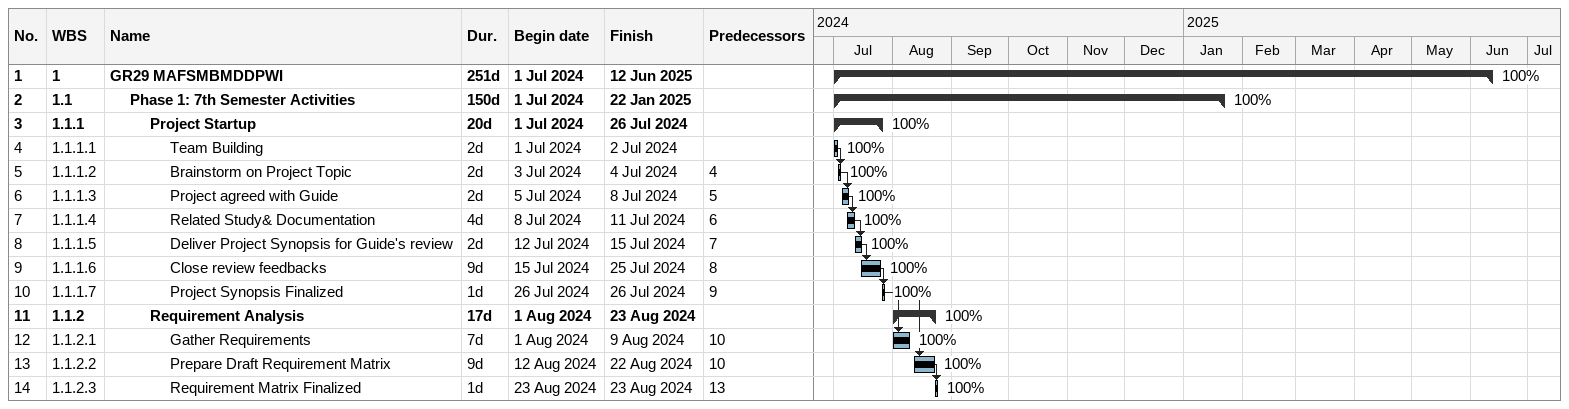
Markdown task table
| ID | WBS | Task | Duration | Start | Finish | Predecessors | % complete |
|---|---|---|---|---|---|---|---|
| 1 | 1 | **GR29 MAFSMBMDDPWI** | 251d | 2024-07-01 | 2025-06-12 |  | 100 |
| 2 | 1.1 | **Phase 1: 7th Semester Activities** | 150d | 2024-07-01 | 2025-01-22 |  | 100 |
| 3 | 1.1.1 | **Project Startup** | 20d | 2024-07-01 | 2024-07-26 |  | 100 |
| 4 | 1.1.1.1 | Team Building | 2d | 2024-07-01 | 2024-07-02 |  | 100 |
| 5 | 1.1.1.2 | Brainstorm on Project Topic | 2d | 2024-07-03 | 2024-07-04 | 4 | 100 |
| 6 | 1.1.1.3 | Project agreed with Guide | 2d | 2024-07-05 | 2024-07-08 | 5 | 100 |
| 7 | 1.1.1.4 | Related Study& Documentation | 4d | 2024-07-08 | 2024-07-11 | 6 | 100 |
| 8 | 1.1.1.5 | Deliver Project Synopsis for Guide's review | 2d | 2024-07-12 | 2024-07-15 | 7 | 100 |
| 9 | 1.1.1.6 | Close review feedbacks | 9d | 2024-07-15 | 2024-07-25 | 8 | 100 |
| 10 | 1.1.1.7 | Project Synopsis Finalized | 1d | 2024-07-26 | 2024-07-26 | 9 | 100 |
| 11 | 1.1.2 | **Requirement Analysis** | 17d | 2024-08-01 | 2024-08-23 |  | 100 |
| 12 | 1.1.2.1 | Gather Requirements | 7d | 2024-08-01 | 2024-08-09 | 10 | 100 |
| 13 | 1.1.2.2 | Prepare Draft Requirement Matrix | 9d | 2024-08-12 | 2024-08-22 | 10 | 100 |
| 14 | 1.1.2.3 | Requirement Matrix Finalized | 1d | 2024-08-23 | 2024-08-23 | 13 | 100 |
